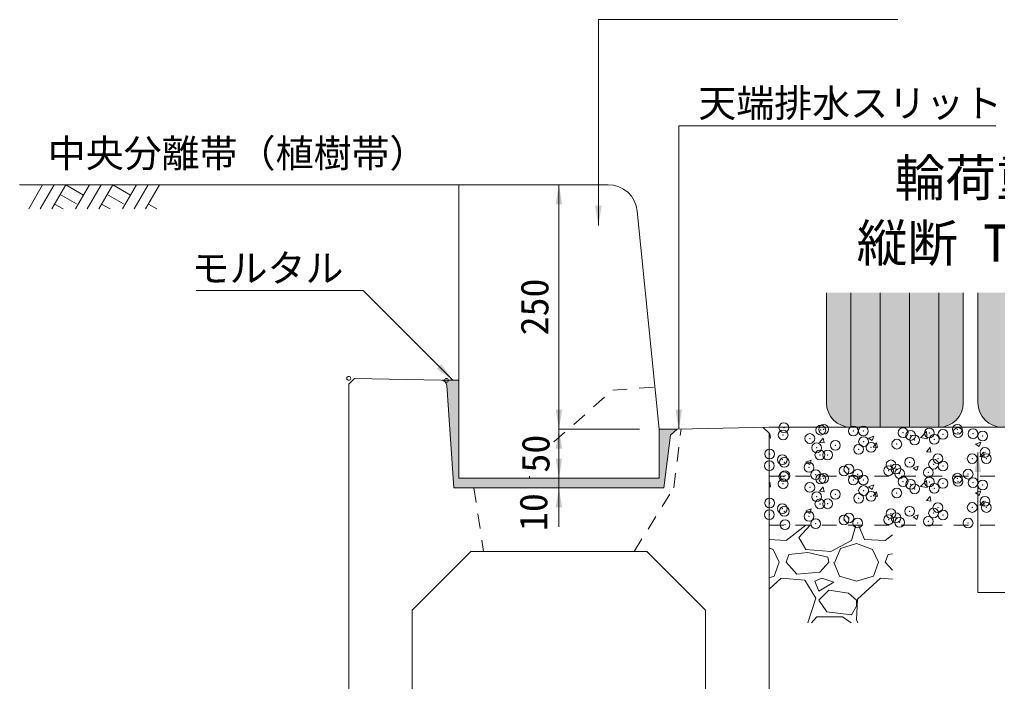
# Model space of a CAD drawing. Units: millimetres at full size. Extents: x 80703 to 103503, y 5263 to 15046.
# Drawn here: x 100476 to 101477, y 10961 to 11638 of the extents above; entities that cross this region are included whole.
import ezdxf
from ezdxf.enums import TextEntityAlignment as Align

# ---------------------------------------------------------------- set-up
doc = ezdxf.new("R2010")
doc.units = ezdxf.units.MM
doc.header["$LTSCALE"] = 20
doc.header["$PDMODE"] = 32
doc.header["$PDSIZE"] = 10
doc.linetypes.add('USER1', pattern=[1.35, 0.75, -0.6])
for name, color, linetype, lineweight in [('0_2', 7, 'Continuous', 9), ('_0-0_', 7, 'Continuous', 20), ('寸法線', 7, 'Continuous', 9), ('本体', 7, 'Continuous', 5), ('補助線', 8, 'Continuous', 13), ('ﾊｯﾁﾝｸﾞ', 7, 'Continuous', 5)]:
    doc.layers.add(name, color=color, linetype=linetype, lineweight=lineweight)
doc.styles.add('ＭＳ ゴシック', font='')
doc.styles.get('ＭＳ ゴシック').set_extended_font_data('MS Gothic')

# ---------------------------------------------------------------- blocks, each defined once
blk = doc.blocks.new('filled_arrow')
at = {"color": 0, "linetype": 'Continuous', "lineweight": -2}
blk.add_solid([(7.5, 1.25), (0, 0), (7.5, -1.25)], dxfattribs=at)

msp = doc.modelspace()

# ---------------------------------------------------------------- hatches: boundary and pattern name
at = {"layer": 'ﾊｯﾁﾝｸﾞ'}
for color, points in [(256, [(101301.8, 11358.13), (101301.8, 11245.63, 0.41421), (101326.8, 11220.63), (101416.8, 11220.63, 0.41421), (101441.8, 11245.63), (101441.8, 11358.13)]), (256, [(101596.8, 11358.13), (101456.8, 11358.13), (101456.8, 11245.63, 0.41421), (101481.8, 11220.63), (101571.8, 11220.63, 0.41421), (101596.8, 11245.63)]), (8, [(101135.62, 11158.6), (101142.38, 11212.64), (101149.12, 11218.72), (101130.62, 11218.59), (101130.62, 11168.6), (100925.62, 11168.6), (100925.62, 11268.6), (100908.66, 11268.6, -0.33974), (100913.5, 11263.12), (100920.62, 11158.6)])]:
    msp.add_hatch(color=color, dxfattribs=at).paths.add_polyline_path(points)

# ---------------------------------------------------------------- linework, layer by layer
at = {"layer": '0_2', "lineweight": 5}
for p, q in [((100499.95, 11468.59), (100485.63, 11443.78)), ((100511.77, 11468.59), (100497.44, 11443.78)), ((100523.58, 11468.59), (100509.25, 11443.78)), ((100523.58, 11468.59), (100541.86, 11458.04)), ((100547.96, 11468.59), (100533.63, 11443.78)), ((100559.77, 11468.59), (100545.44, 11443.78)), ((100571.58, 11468.59), (100557.25, 11443.78)), ((100571.58, 11468.59), (100589.86, 11458.04)), ((100595.95, 11468.59), (100581.63, 11443.78)), ((100607.77, 11468.59), (100593.44, 11443.78)), ((100619.58, 11468.59), (100605.25, 11443.78)), ((100517.87, 11458.7), (100534.57, 11449.06)), ((100565.86, 11458.7), (100582.57, 11449.06)), ((100512.15, 11448.81), (100520.86, 11443.78)), ((100560.15, 11448.81), (100568.86, 11443.78)), ((100608.15, 11448.81), (100616.86, 11443.78)), ((101326.8, 11220.63), (101326.8, 11358.13)), ((101356.8, 11358.13), (101356.8, 11220.63)), ((101386.8, 11358.13), (101386.8, 11220.63)), ((101416.8, 11220.63), (101416.8, 11358.13))]:
    msp.add_line(p, q, dxfattribs=at)
at = {"layer": '0_2'}
for p, q in [((101301.8, 11245.63), (101301.8, 11358.13)), ((101441.8, 11358.13), (101441.8, 11245.63)), ((101456.8, 11245.63), (101456.8, 11358.13)), ((101416.8, 11220.63), (101326.8, 11220.63))]:
    msp.add_line(p, q, dxfattribs=at)
at = {"layer": '0_2', "lineweight": 20}
for p, q in [((100908.66, 11268.6), (100925.62, 11268.6)), ((100813.12, 11264.6), (100813.12, 10728.6)), ((101149.12, 11218.72), (101130.62, 11218.61)), ((101142.38, 11212.64), (101149.12, 11218.72)), ((101243.12, 11220.6), (101149.12, 11218.72)), ((101237.12, 11220.48), (101243.12, 11214.6)), ((101243.12, 11220.6), (101771.42, 11220.6)), ((101142.38, 11212.64), (101135.62, 11158.6)), ((101243.12, 11214.6), (101243.12, 10728.6)), ((101135.62, 11158.6), (100920.62, 11158.6)), ((100878.12, 11033.6), (100938.12, 11093.6)), ((101118.12, 11093.6), (100938.12, 11093.6)), ((101118.12, 11093.6), (101178.12, 11033.6)), ((100878.12, 11033.6), (100878.12, 10864.12)), ((101178.12, 10864.12), (101178.12, 11033.6))]:
    msp.add_line(p, q, dxfattribs=at)
at = {"layer": '0_2', "linetype": 'USER1'}
for p, q in [((101023.04, 11205.59), (101083.12, 11258.6)), ((101083.12, 11258.6), (101126.32, 11261.6)), ((100998.12, 11170.62), (100998.12, 11168.6)), ((101243.12, 11170.6), (101771.42, 11170.6)), ((101243.12, 11120.6), (101771.42, 11120.6))]:
    msp.add_line(p, q, dxfattribs=at)
at = {"layer": '0_2'}
for centre, start, end in [((101326.8, 11245.63), 180, 270), ((101416.8, 11245.63), 270, 0), ((101481.8, 11245.63), 180, 270)]:
    msp.add_arc(centre, 25, start, end, dxfattribs=at)
at = {"layer": '_0-0_'}
for p, q in [((100925.62, 11468.59), (100476.31, 11468.59)), ((100925.62, 11468.59), (100925.62, 11168.6)), ((101078.47, 11468.59), (100925.62, 11468.59)), ((101108.32, 11441.58), (101130.62, 11218.59)), ((101130.62, 11218.59), (101130.62, 11168.6)), ((101130.62, 11168.6), (100925.62, 11168.6)), ((100933.12, 11168.6), (101123.12, 11168.6))]:
    msp.add_line(p, q, dxfattribs=at)
msp.add_arc((101078.47, 11438.59), 30, 5.71031, 90, dxfattribs=at)
at = {"layer": '寸法線'}
for p, q in [((101028.12, 11468.59), (101028.12, 11218.59)), ((101050.96, 11468.59), (101028.12, 11468.59)), ((101028.12, 11218.6), (101028.12, 11168.6)), ((101110.62, 11218.6), (101028.12, 11218.6)), ((101110.62, 11218.59), (101028.12, 11218.59)), ((101028.12, 11208.6), (101028.12, 11118.6)), ((101110.62, 11168.6), (101028.12, 11168.6)), ((101110.62, 11168.6), (101028.12, 11168.6)), ((101111.3, 11158.6), (101028.12, 11158.6))]:
    msp.add_line(p, q, dxfattribs=at)
for points in [[(101068.51, 11427.03), (101068.51, 11637.5), (101374.81, 11637.5)], [(101150.71, 11218.66), (101150.71, 11528.79), (101474.97, 11528.79)], [(100919.64, 11268.6), (100827.71, 11360.52), (100657.11, 11360.52)], [(101456.74, 11194.82), (101456.74, 11051.75), (101705.78, 11051.75)]]:
    msp.add_lwpolyline(points, dxfattribs=at)
at = {"layer": '本体', "lineweight": 20}
for p, q in [((100813.12, 11264.6), (100819.12, 11270.48)), ((100819.12, 11270.48), (100907.63, 11268.71)), ((100913.5, 11263.12), (100920.62, 11158.6))]:
    msp.add_line(p, q, dxfattribs=at)
at = {"layer": '本体', "linetype": 'USER1', "lineweight": 9}
for p, q in [((101145.62, 11158.6), (101153.15, 11218.8)), ((100941.12, 11158.6), (100951.12, 11093.6)), ((101105.12, 11093.6), (101145.62, 11158.6))]:
    msp.add_line(p, q, dxfattribs=at)
at = {"layer": '本体', "lineweight": 9}
msp.add_arc((100907.51, 11262.71), 6, 3.90051, 88.85424, dxfattribs=at)
at = {"layer": '補助線'}
msp.add_circle((100813.12, 11270.6), 2, dxfattribs=at)
at = {"layer": '補助線', "lineweight": 20}
msp.add_circle((100913.12, 11268.6), 2, dxfattribs=at)
at = {"layer": 'ﾊｯﾁﾝｸﾞ'}
for p, q in [((101398.14, 11209.93), (101404.08, 11216.12)), ((101404.92, 11208.88), (101404.07, 11216.12)), ((101243.12, 11213.4), (101243.85, 11214.27)), ((101243.12, 11209.63), (101244.73, 11209.49)), ((101244.72, 11209.49), (101243.84, 11214.27)), ((101294.83, 11205.11), (101298.5, 11209.49)), ((101299.38, 11204.71), (101298.49, 11209.48)), ((101344.9, 11209.52), (101350.23, 11211.57)), ((101344.9, 11209.52), (101348.69, 11206.96)), ((101348.69, 11206.96), (101350.23, 11211.57)), ((101398.14, 11209.94), (101404.92, 11208.89)), ((101454.41, 11203.42), (101459.74, 11205.47)), ((101458.2, 11200.86), (101459.74, 11205.47)), ((101294.83, 11205.11), (101299.38, 11204.71)), ((101349.48, 11200.33), (101353.16, 11204.7)), ((101349.48, 11200.33), (101354.04, 11199.93)), ((101354.03, 11199.93), (101353.15, 11204.7)), ((101404.14, 11195.54), (101407.81, 11199.92)), ((101404.14, 11195.54), (101408.69, 11195.15)), ((101408.69, 11195.14), (101407.81, 11199.92)), ((101454.41, 11203.42), (101458.2, 11200.86)), ((101280.87, 11184.95), (101286.21, 11186.99)), ((101284.66, 11182.39), (101286.21, 11186.99)), ((101458.79, 11190.76), (101462.47, 11195.14)), ((101458.79, 11190.76), (101463.35, 11190.36)), ((101463.34, 11190.36), (101462.46, 11195.14)), ((101280.87, 11184.94), (101284.66, 11182.39)), ((101390.38, 11178.84), (101395.72, 11180.89)), ((101390.38, 11178.84), (101394.17, 11176.28)), ((101394.17, 11176.28), (101395.72, 11180.89)), ((101398.14, 11159.93), (101404.08, 11166.12)), ((101404.92, 11158.88), (101404.07, 11166.12)), ((101243.12, 11163.4), (101243.85, 11164.27)), ((101243.12, 11159.63), (101244.73, 11159.49)), ((101244.72, 11159.49), (101243.84, 11164.27)), ((101294.83, 11155.11), (101298.5, 11159.49)), ((101299.38, 11154.71), (101298.49, 11159.48)), ((101344.9, 11159.52), (101350.23, 11161.57)), ((101344.9, 11159.52), (101348.69, 11156.96)), ((101348.69, 11156.96), (101350.23, 11161.57)), ((101398.14, 11159.94), (101404.92, 11158.89)), ((101454.41, 11153.42), (101459.74, 11155.47)), ((101458.2, 11150.86), (101459.74, 11155.47)), ((101294.83, 11155.11), (101299.38, 11154.71)), ((101349.48, 11150.33), (101353.16, 11154.7)), ((101349.48, 11150.33), (101354.04, 11149.93)), ((101354.03, 11149.93), (101353.15, 11154.7)), ((101404.14, 11145.54), (101407.81, 11149.92)), ((101404.14, 11145.54), (101408.69, 11145.15)), ((101408.69, 11145.14), (101407.81, 11149.92)), ((101454.41, 11153.42), (101458.2, 11150.86)), ((101458.79, 11140.76), (101462.47, 11145.14)), ((101463.34, 11140.36), (101462.46, 11145.14)), ((101280.87, 11134.95), (101286.21, 11136.99)), ((101284.66, 11132.39), (101286.21, 11136.99)), ((101458.79, 11140.76), (101463.35, 11140.36)), ((101280.87, 11134.94), (101284.66, 11132.39)), ((101390.38, 11128.84), (101395.72, 11130.89)), ((101390.38, 11128.84), (101394.17, 11126.28)), ((101394.17, 11126.28), (101395.72, 11130.89)), ((101260.47, 11104.83), (101280.87, 11120.6)), ((101273.67, 11107.88), (101285.12, 11120.6)), ((101331.59, 11119.05), (101327.52, 11104.83)), ((101329.36, 11120.6), (101331.59, 11119.05)), ((101334.52, 11120.6), (101340.73, 11105.85)), ((101243.12, 11105.66), (101260.47, 11104.83)), ((101280.79, 11095.69), (101273.67, 11107.88)), ((101340.73, 11105.85), (101362.07, 11104.83)), ((101362.07, 11104.83), (101369.57, 11110.63)), ((101243.12, 11097.24), (101247.26, 11095.69)), ((101247.26, 11095.69), (101253.35, 11082.48)), ((101306.19, 11093.65), (101280.79, 11095.69)), ((101327.52, 11104.83), (101306.19, 11093.65)), ((101310.25, 11082.48), (101316.35, 11096.7)), ((101316.35, 11096.7), (101332.6, 11101.78)), ((101332.6, 11101.78), (101348.86, 11095.69)), ((101348.86, 11095.69), (101354.95, 11082.48)), ((101260.47, 11082.48), (101263.51, 11090.61)), ((101282.82, 11092.64), (101263.51, 11090.61)), ((101303.14, 11087.56), (101282.82, 11092.64)), ((101304.15, 11082.48), (101303.14, 11087.56)), ((101362.07, 11082.48), (101365.11, 11090.61)), ((101369.57, 11091.08), (101365.11, 11090.61)), ((101248.27, 11068.25), (101253.35, 11082.48)), ((101271.64, 11070.29), (101260.47, 11082.48)), ((101304.15, 11082.48), (101295.01, 11072.32)), ((101309.23, 11082.48), (101315.33, 11068.25)), ((101349.87, 11068.25), (101354.95, 11082.48)), ((101369.57, 11074.29), (101362.07, 11082.48)), ((101243.12, 11066.74), (101248.27, 11068.25)), ((101255.39, 11066.22), (101243.12, 11055.03)), ((101279.77, 11064.19), (101255.39, 11066.22)), ((101295.01, 11072.32), (101271.64, 11070.29)), ((101297.04, 11066.22), (101289.93, 11063.17)), ((101309.23, 11062.16), (101297.04, 11066.22)), ((101315.33, 11068.25), (101332.6, 11063.17)), ((101332.6, 11063.17), (101349.87, 11068.25)), ((101356.99, 11066.22), (101333.62, 11044.89)), ((101369.57, 11065.17), (101356.99, 11066.22)), ((101290.95, 11045.9), (101279.77, 11064.19)), ((101289.93, 11063.17), (101293.99, 11053.01)), ((101293.99, 11053.01), (101309.23, 11062.16)), ((101282.85, 11020.59), (101290.95, 11045.9)), ((101304.15, 11054.03), (101293.99, 11043.87)), ((101324.47, 11050.98), (101304.15, 11054.03)), ((101332.6, 11043.87), (101324.47, 11050.98)), ((101293.99, 11043.87), (101302.12, 11031.68)), ((101327.52, 11028.63), (101332.6, 11037.77)), ((101333.62, 11044.89), (101332.6, 11023.55)), ((101332.6, 11037.77), (101332.6, 11043.87)), ((101286.55, 11020.59), (101291.96, 11026.6)), ((101291.96, 11026.6), (101318.38, 11026.6)), ((101302.12, 11031.68), (101327.52, 11028.63)), ((101318.38, 11026.6), (101327.06, 11020.59)), ((101332.6, 11023.55), (101333.85, 11020.59))]:
    msp.add_line(p, q, dxfattribs=at)
for p in [(101257.54, 11212.73), (101258.24, 11220.15), (101296.03, 11217.61), (101298.92, 11218.43), (101329.27, 11216.67), (101339.6, 11216.71), (101380.27, 11215), (101387.91, 11212.19), (101406.99, 11214.7), (101420.95, 11213.28), (101435.85, 11218.5), (101436.41, 11215.2), (101451.87, 11213.91), (101461.63, 11211.56), (101284.83, 11209.04), (101310.93, 11202.05), (101339.79, 11205.85), (101373.81, 11203.32), (101391.97, 11207.57), (101412.3, 11208.2), (101243.73, 11193.21), (101291.85, 11199.54), (101295.11, 11192.24), (101303.09, 11192.31), (101334.68, 11197.96), (101347.53, 11199.94), (101463.93, 11194.78), (101243.4, 11181.21), (101256.62, 11187.37), (101258.65, 11184.68), (101367.87, 11182.13), (101386.94, 11184.65), (101411.37, 11182.83), (101415.8, 11188.45), (101421.07, 11180.9), (101450.95, 11188.55), (101465.51, 11188.53), (101258.24, 11170.15), (101259.47, 11170.98), (101284.08, 11179.49), (101290.88, 11172), (101319.74, 11175.8), (101324.76, 11177.78), (101333.76, 11172.59), (101365.43, 11176.06), (101372.88, 11177.96), (101376.63, 11173.27), (101406.11, 11174.34), (101446.79, 11172.62), (101257.54, 11162.73), (101296.03, 11167.61), (101298.92, 11168.43), (101329.27, 11166.67), (101339.6, 11166.71), (101380.27, 11165), (101387.91, 11162.19), (101406.99, 11164.7), (101420.95, 11163.28), (101435.85, 11168.5), (101436.41, 11165.2), (101451.87, 11163.91), (101461.63, 11161.56), (101284.83, 11159.04), (101310.93, 11152.05), (101339.79, 11155.85), (101373.81, 11153.32), (101391.97, 11157.57), (101412.3, 11158.2), (101243.73, 11143.21), (101291.85, 11149.54), (101295.11, 11142.24), (101303.09, 11142.31), (101334.68, 11147.96), (101347.53, 11149.94), (101463.93, 11144.78), (101243.4, 11131.21), (101256.62, 11137.37), (101258.65, 11134.68), (101367.87, 11132.14), (101386.94, 11134.65), (101411.37, 11132.83), (101415.8, 11138.45), (101421.07, 11130.9), (101450.95, 11138.55), (101465.51, 11138.53), (101259.47, 11120.98), (101284.08, 11129.49), (101290.88, 11122), (101319.74, 11125.8), (101324.76, 11127.78), (101333.76, 11122.59), (101365.43, 11126.06), (101372.88, 11127.96), (101376.63, 11123.27), (101406.11, 11124.34), (101446.79, 11122.62)]:
    msp.add_point(p, dxfattribs=at)

# ---------------------------------------------------------------- block references
at = {"layer": '寸法線', "xscale": 2.67, "yscale": 2.67}
for p, rotation in [((101028.12, 11468.59), 270), ((101068.51, 11427.03), 90), ((100919.64, 11268.6), 135), ((101028.12, 11218.59), 90), ((101150.71, 11218.66), 90), ((101028.12, 11218.6), 270), ((101028.12, 11168.6), 90), ((101456.74, 11194.82), 270), ((101028.12, 11158.6), 270)]:
    msp.add_blockref('filled_arrow', p, dxfattribs=dict(at, rotation=rotation))

# ---------------------------------------------------------------- texts
at = {"layer": '0_2', "style": 'ＭＳ ゴシック'}
msp.add_text('中央分離帯（植樹帯）', height=28.48, dxfattribs=at).set_placement((100505.14, 11477.95), align=Align.BOTTOM_LEFT)
for s, p in [('輪荷重', (101371.6, 11494.62)), ('縦断 T-25', (101332.75, 11427.95))]:
    msp.add_text(s, height=37.98, dxfattribs=at).set_placement(p, align=Align.TOP_LEFT)
at = {"layer": '寸法線', "style": 'ＭＳ ゴシック'}
msp.add_text('天端排水スリット', height=28.48, dxfattribs=at).set_placement((101170.71, 11566.31), align=Align.TOP_LEFT)
msp.add_text('モルタル', height=28.48, dxfattribs=at).set_placement((100807.71, 11397.59), align=Align.TOP_RIGHT)
for s, p in [('250', (101003.12, 11343.59)), ('50', (101004.27, 11193.6)), ('10', (101001.97, 11133.83))]:
    msp.add_text(s, height=28.48, rotation=90, dxfattribs=at).set_placement(p, align=Align.MIDDLE_CENTER)

doc.saveas('drawing.dxf')
